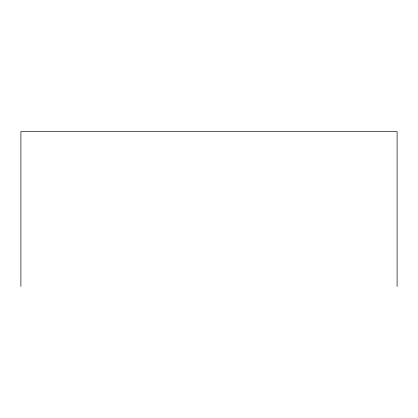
<?xml version="1.0" encoding="UTF-8"?>
<svg xmlns="http://www.w3.org/2000/svg" width="418" height="418" viewBox="0 0 418 418"><rect width="100%" height="100%" fill="white"/><g stroke="black" fill="none" stroke-linecap="round" stroke-linejoin="round"><path stroke-width="0.63" d="M397.1 286.429L397.1 131.571L20.9 131.571L20.9 286.429"/></g></svg>
